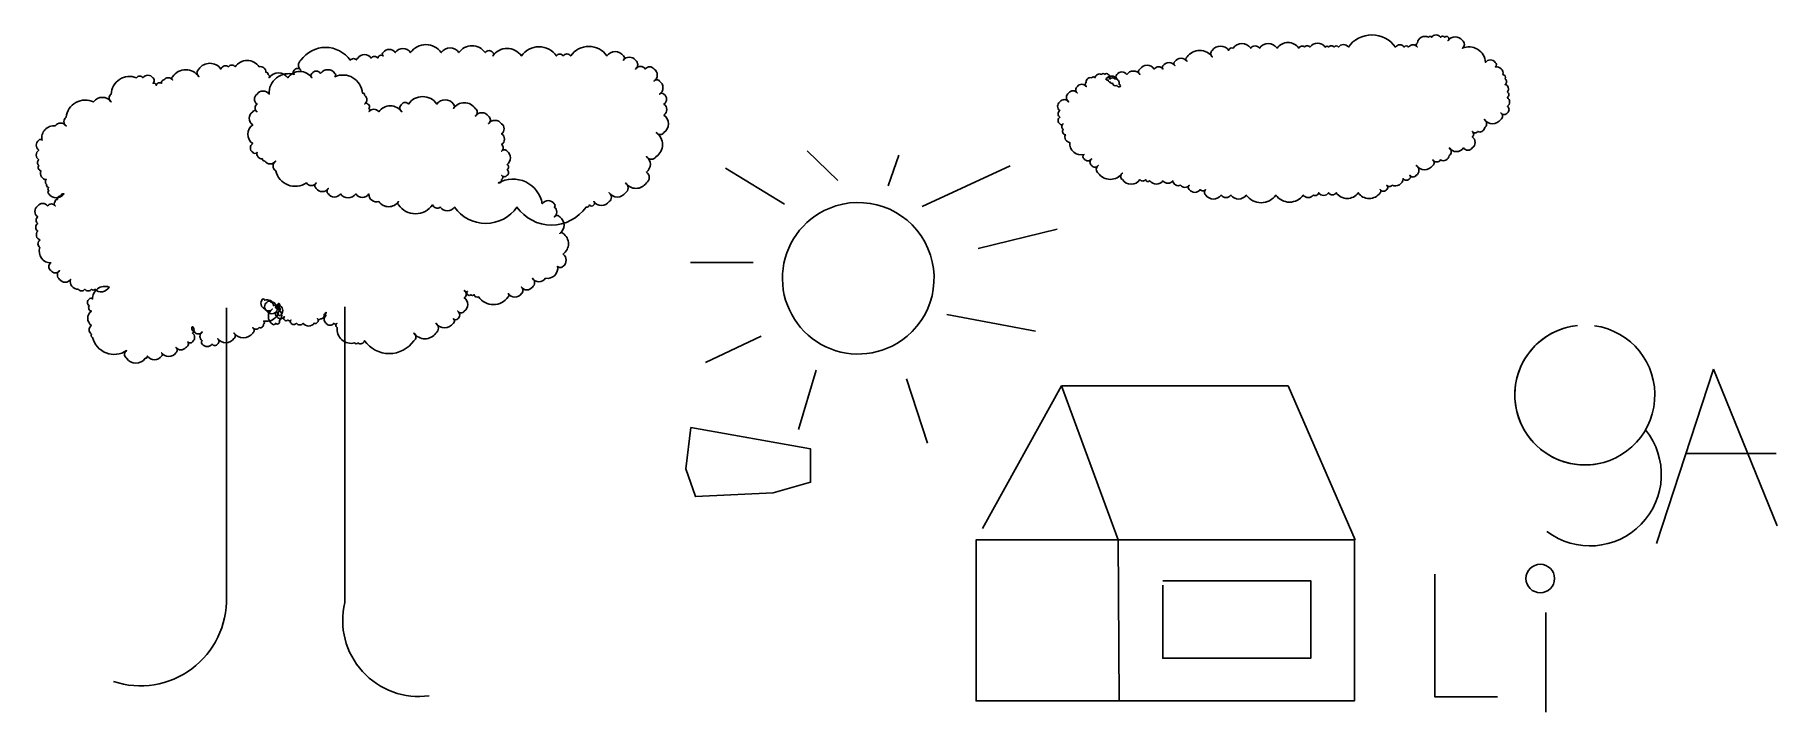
# Model space of a CAD drawing. Header units: inches. Extents: x -97 to 203, y -8 to 109.
import ezdxf

# ---------------------------------------------------------------- set-up
doc = ezdxf.new("R2010")
doc.units = ezdxf.units.IN
doc.header["$MEASUREMENT"] = 0

msp = doc.modelspace()

# ---------------------------------------------------------------- linework, layer by layer
for points in [[(87.5, 101.53, -0.520567), (89.39, 101.53, -0.520567), (89.39, 102.29, -0.520567), (91.09, 102.29, -0.520567), (93.36, 102.29, -0.520567), (93.36, 103.23, -0.520567), (95.82, 103.23, -0.520567), (97.33, 103.23, -0.520567), (97.33, 103.8, -0.520567), (99.41, 103.8, -0.520567), (99.41, 104.56, -0.520567), (101.49, 104.56, -0.520567), (101.49, 105.31, -0.520567), (105.84, 105.31, -0.520567), (105.84, 106.45, -0.520567), (108.68, 106.45, -0.520567), (109.43, 106.82, -0.520567), (112.46, 106.82, -0.520567), (113.97, 106.82, -0.520567), (117, 106.82, -0.520567), (120.78, 106.82, -0.520567), (121.72, 107.01, -0.520567), (122.67, 107.01, -0.520567), (125.32, 107.01, -0.520567), (125.88, 107.01, -0.520567), (126.83, 107.01, -0.520567), (127.59, 107.01, -0.520567), (129.29, 107.01, -0.520567), (137.42, 107.01, -0.520567), (138.93, 107.01, -0.520567), (139.69, 107.01, -0.520567), (141.2, 107.01, -0.520567), (141.2, 107.77, -0.520567), (143.09, 108.71, -0.520567), (143.66, 108.71, -0.520567), (145.17, 108.71, -0.520567), (145.93, 108.71, -0.520567), (146.5, 108.71, -0.520567), (146.5, 108.15, -0.520567), (148.95, 108.15, -0.520567), (148.95, 106.82, -0.520567), (152.93, 104.37, -0.520567), (154.63, 104.37, -0.520567), (154.63, 103.61, -0.520567), (155.95, 102.29, -0.520567), (156.33, 101.53, -0.520567), (156.33, 100.59, -0.520567), (156.71, 99.26, -0.520567), (156.71, 98.32, -0.520567), (156.71, 96.81, -0.520567), (156.71, 95.67, -0.520567), (155.57, 95.67, -0.520567), (155.57, 94.54, -0.520567), (152.74, 94.54, -0.520567), (152.74, 93.03, -0.520567), (151.6, 92.46, -0.520567), (150.66, 92.46, -0.520567), (150.66, 91.52, -0.520567), (150.66, 89.63, -0.520567), (149.14, 89.63, -0.520567), (146.69, 89.63, -0.520567), (146.69, 88.3, -0.520567), (145.17, 87.55, -0.520567), (143.85, 87.55, -0.520567), (143.85, 86.6, -0.520567), (141.01, 86.6, -0.520567), (141.01, 84.9, -0.520567), (139.88, 84.9, -0.520567), (139.88, 84.34, -0.520567), (138.74, 84.34, -0.520567), (136.85, 83.2, -0.520567), (135.91, 83.2, -0.520567), (135.91, 82.45, -0.520567), (134.77, 82.45, -0.520567), (134.77, 81.88, -0.520567), (130.99, 81.88, -0.520567), (127.21, 81.88, -0.520567), (125.88, 81.88, -0.520567), (124.18, 81.88, -0.520567), (123.24, 81.5, -0.520567), (121.53, 81.5, -0.520567), (116.81, 81.5, -0.520567), (111.7, 81.5, -0.520567), (109.05, 81.5, -0.520567), (107.35, 81.5, -0.520567), (104.71, 81.5, -0.520567), (104.71, 82.45, -0.520567), (103.76, 82.45, -0.520567), (101.87, 82.45, -0.520567), (101.87, 83.2, -0.520567), (100.36, 83.2, -0.520567), (99.03, 83.96, -0.520567), (97.33, 83.96, -0.520567), (95.06, 83.96, -0.520567), (94.3, 84.15, -0.520567), (93.36, 84.15, -0.520567), (90.33, 84.15, -0.520567), (90.33, 85.28, -0.520567), (86.17, 85.28, -0.520567), (86.17, 86.6, -0.520567), (85.04, 86.6, -0.520567), (85.04, 87.74, -0.520567), (83.72, 87.74, -0.520567), (83.72, 88.49, -0.520567), (81.26, 90.57, -0.520567), (80.5, 91.89, -0.520567), (80.12, 92.84, -0.520567), (80.12, 93.78, -0.520567), (79.56, 93.78, -0.520567), (79.56, 94.92, -0.520567), (79.56, 96.05, -0.520567), (79.56, 97.56, -0.520567), (81.07, 97.56, -0.520567), (81.07, 99.08, -0.520567), (82.58, 99.08, -0.520567), (82.58, 100.21, -0.520567), (84.09, 100.21, -0.520567), (84.09, 100.97, -0.520567), (85.04, 101.72, -0.520567), (85.61, 101.72, -0.520567), (86.74, 102.29, -0.520567), (87.31, 102.29, -0.520567), (87.88, 102.29, -0.520567), (88.06, 101.53, -0.520567), (88.06, 101.53, -0.520567), (88.25, 101.53, -0.520567), (89.01, 101.53, -0.520567), (89.77, 100.59, -0.520567), (89.96, 100.21, -0.520567), (89.39, 100.4, -0.520567), (88.63, 100.78, -0.520567), (88.25, 100.97, -0.520567), (87.88, 101.34, -0.520567)], [(-41.66, 104.74, 0.520567), (-42.79, 104.74, 0.520567), (-51.3, 104.74, 0.520567), (-51.3, 103.04, 0.520567), (-52.44, 103.04, 0.520567), (-52.44, 102.29, 0.520567), (-56.79, 98.89, 0.520567), (-58.87, 98.89, 0.520567), (-58.87, 97.19, 0.520567), (-58.87, 95.86, 0.520567), (-59.62, 95.86, 0.520567), (-59.62, 93.6, 0.520567), (-59.62, 90.38, 0.520567), (-59.62, 88.87, 0.520567), (-58.87, 88.87, 0.520567), (-57.92, 87.74, 0.520567), (-57.54, 87.36, 0.520567), (-55.65, 87.36, 0.520567), (-55.65, 85.66, 0.520567), (-50.36, 83.58, 0.520567), (-48.65, 83.58, 0.520567), (-48.65, 82.64, 0.520567), (-46.57, 82.64, 0.520567), (-46.57, 81.69, 0.520567), (-44.49, 81.69, 0.520567), (-41.85, 81.69, 0.520567), (-39.58, 81.69, 0.520567), (-37.88, 80.37, 0.520567), (-34.47, 80.37, 0.520567), (-34.47, 79.8, 0.520567), (-28.61, 79.8, 0.520567), (-27.29, 79.42, 0.520567), (-24.83, 79.42, 0.520567), (-14.05, 79.42, 0.520567), (-2.14, 79.42, 0.520567), (-1.57, 79.8, 0.520567), (-0.81, 79.8, 0.520567), (-0.81, 80.37, 0.520567), (1.84, 80.37, 0.520567), (1.84, 81.88, 0.520567), (4.67, 81.88, 0.520567), (4.67, 83.58, 0.520567), (8.26, 83.58, 0.520567), (8.26, 85.47, 0.520567), (8.26, 88.12, 0.520567), (9.97, 88.12, 0.520567), (9.97, 92.27, 0.520567), (11.29, 92.27, 0.520567), (11.29, 95.3, 0.520567), (11.29, 97.19, 0.520567), (11.29, 98.89, 0.520567), (10.53, 98.89, 0.520567), (10.53, 101.15, 0.520567), (9.59, 101.15, 0.520567), (9.59, 103.23, 0.520567), (8.08, 103.23, 0.520567), (6.37, 103.23, 0.520567), (6.37, 104.74, 0.520567), (4.29, 104.74, 0.520567), (4.29, 105.5, 0.520567), (1.46, 105.5, 0.520567), (-4.78, 105.5, 0.520567), (-6.11, 105.5, 0.520567), (-7.24, 105.5, 0.520567), (-13.29, 105.5, 0.520567), (-18.21, 105.5, 0.520567), (-18.21, 106.07, 0.520567), (-19.53, 106.07, 0.520567), (-24.07, 106.07, 0.520567), (-27.1, 106.07, 0.520567), (-32.39, 106.07, 0.520567), (-35.04, 106.07, 0.520567), (-37.12, 106.07, 0.520567), (-37.12, 105.5, 0.520567), (-38.06, 105.12, 0.520567), (-39.2, 105.12, 0.520567), (-41.47, 105.12, 0.520567)], [(-55.08, 62.79, -0.520567), (-55.08, 62.23, -0.520567), (-57.73, 59.77, -0.520567), (-57.73, 59.2, -0.520567), (-58.49, 58.64, -0.520567), (-59.62, 58.64, -0.520567), (-59.62, 57.69, -0.520567), (-62.84, 57.69, -0.520567), (-62.84, 56.75, -0.520567), (-65.67, 56.75, -0.520567), (-65.67, 55.8, -0.520567), (-66.62, 55.8, -0.520567), (-68.32, 55.8, -0.520567), (-68.32, 56.37, -0.520567), (-68.32, 57.88, -0.520567), (-69.64, 57.88, -0.520567), (-70.02, 58.82, -0.520567), (-70.02, 57.69, -0.520567), (-70.02, 56.18, -0.520567), (-70.78, 56.18, -0.520567), (-71.16, 55.23, -0.520567), (-72.86, 55.23, -0.520567), (-72.86, 54.29, -0.520567), (-75.32, 54.29, -0.520567), (-75.32, 53.72, -0.520567), (-77.78, 53.72, -0.520567), (-78.15, 53.34, -0.520567), (-81.37, 53.34, -0.520567), (-81.37, 54.67, -0.520567), (-87.23, 56.94, -0.520567), (-87.42, 57.5, -0.520567), (-87.42, 59.01, -0.520567), (-87.42, 61.47, -0.520567), (-87.8, 62.42, -0.520567), (-87.8, 63.55, -0.520567), (-87.23, 63.55, -0.520567), (-84.39, 65.63, -0.520567), (-86.85, 65.25, -0.520567), (-87.42, 65.25, -0.520567), (-88.55, 65.25, -0.520567), (-89.69, 65.25, -0.520567), (-91.01, 66.95, -0.520567), (-92.9, 66.95, -0.520567), (-92.9, 68.46, -0.520567), (-94.42, 68.46, -0.520567), (-94.42, 69.79, -0.520567), (-96.31, 72.43, -0.520567), (-96.31, 73.75, -0.520567), (-96.68, 75.27, -0.520567), (-96.68, 76.59, -0.520567), (-96.68, 77.72, -0.520567), (-96.68, 79.61, -0.520567), (-94.98, 79.61, -0.520567), (-93.66, 79.61, -0.520567), (-93.66, 80.37, -0.520567), (-93.28, 80.75, -0.520567), (-92.71, 81.31, -0.520567), (-92.15, 81.69, -0.520567), (-94.79, 81.69, -0.520567), (-94.79, 82.26, -0.520567), (-94.79, 82.82, -0.520567), (-95.17, 83.39, -0.520567), (-95.17, 84.15, -0.520567), (-96.12, 85.66, -0.520567), (-96.5, 86.6, -0.520567), (-96.5, 87.55, -0.520567), (-96.5, 89.25, -0.520567), (-96.5, 90.95, -0.520567), (-95.93, 90.95, -0.520567), (-93.66, 93.41, -0.520567), (-91.77, 93.41, -0.520567), (-91.77, 94.92, -0.520567), (-87.04, 97.56, -0.520567), (-84.02, 97.56, -0.520567), (-84.02, 98.89, -0.520567), (-79.67, 101.72, -0.520567), (-78.53, 101.72, -0.520567), (-76.83, 101.72, -0.520567), (-76.83, 100.78, -0.520567), (-76.26, 100.4, -0.520567), (-75.32, 100.78, -0.520567), (-74.94, 101.34, -0.520567), (-73.43, 101.34, -0.520567), (-73.43, 101.91, -0.520567), (-68.89, 101.91, -0.520567), (-68.89, 103.23, -0.520567), (-65.11, 103.23, -0.520567), (-63.78, 103.61, -0.520567), (-62.65, 103.61, -0.520567), (-58.49, 103.61, -0.520567), (-57.35, 102.67, -0.520567), (-56.97, 102.29, -0.520567), (-56.79, 101.72, -0.520567), (-53.57, 101.72, -0.520567), (-49.41, 101.72, -0.520567), (-49.41, 102.48, -0.520567), (-47.9, 102.48, -0.520567), (-45.44, 102.48, -0.520567), (-45.44, 101.91, -0.520567), (-40.71, 99.08, -0.520567), (-40.33, 98.7, -0.520567), (-40.33, 97.19, -0.520567), (-39.77, 97.19, -0.520567), (-39.58, 96.43, -0.520567), (-39.58, 95.86, -0.520567), (-37.88, 95.86, -0.520567), (-33.9, 95.86, -0.520567), (-33.9, 97.19, -0.520567), (-32.77, 97.19, -0.520567), (-27.85, 97.19, -0.520567), (-25.02, 97.19, -0.520567), (-25.02, 96.43, -0.520567), (-21.23, 96.43, -0.520567), (-21.23, 95.11, -0.520567), (-18.97, 95.11, -0.520567), (-18.97, 93.78, -0.520567), (-16.7, 93.78, -0.520567), (-16.7, 92.08, -0.520567), (-16.7, 90.19, -0.520567), (-16.7, 89.06, -0.520567), (-15.75, 89.06, -0.520567), (-15.75, 86.79, -0.520567), (-15.75, 85.85, -0.520567), (-15.75, 84.9, -0.520567), (-16.7, 84.9, -0.520567), (-16.7, 84.15, -0.520567), (-17.26, 83.58, -0.520567), (-9.7, 79.99, -0.520567), (-7.62, 79.99, -0.520567), (-7.62, 79.42, -0.520567), (-7.62, 77.72, -0.520567), (-6.67, 77.72, -0.520567), (-6.67, 74.89, -0.520567), (-6.11, 74.89, -0.520567), (-6.11, 71.3, -0.520567), (-6.11, 69.22, -0.520567), (-7.05, 69.22, -0.520567), (-9.13, 67.14, -0.520567), (-11.4, 67.14, -0.520567), (-11.4, 65.63, -0.520567), (-13.29, 65.63, -0.520567), (-13.29, 64.49, -0.520567), (-15.56, 64.49, -0.520567), (-15.56, 63.93, -0.520567), (-20.67, 63.93, -0.520567), (-21.42, 64.31, -0.520567), (-21.99, 64.31, -0.520567), (-22.56, 64.31, -0.520567), (-22.56, 64.87, -0.520567), (-23.13, 65.06, -0.520567), (-23.13, 63.74, -0.520567), (-23.13, 61.47, -0.520567), (-24.26, 61.47, -0.520567), (-24.26, 60.15, -0.520567), (-25.02, 60.15, -0.520567), (-25.02, 59.39, -0.520567), (-28.04, 59.39, -0.520567), (-28.04, 57.69, -0.520567), (-31.82, 57.69, -0.520567), (-31.82, 56.37, -0.520567), (-40.33, 56.37, -0.520567), (-41.47, 55.99, -0.520567), (-42.04, 55.99, -0.520567), (-45.06, 58.64, -0.520567), (-45.06, 59.39, -0.520567), (-45.63, 59.39, -0.520567), (-46.95, 59.39, -0.520567), (-46.95, 60.71, -0.520567), (-46.95, 61.28, -0.520567), (-47.33, 60.9, -0.520567), (-47.9, 60.15, -0.520567), (-48.46, 60.15, -0.520567), (-48.46, 59.58, -0.520567), (-49.03, 59.39, -0.520567), (-50.92, 59.39, -0.520567), (-52.06, 59.39, -0.520567), (-53, 59.39, -0.520567), (-53, 59.96, -0.520567), (-53.57, 59.96, -0.520567), (-54.14, 59.96, -0.520567), (-54.14, 60.53, -0.520567), (-55.46, 60.53, -0.520567), (-55.46, 61.47, -0.520567), (-57.16, 61.47, -0.520567), (-57.16, 62.98, -0.520567), (-56.41, 62.98, -0.520567), (-55.65, 62.42, -0.520567), (-54.89, 61.66, -0.520567), (-54.89, 61.66, -0.520567), (-54.89, 62.42, -0.520567), (-54.89, 62.42, -0.520567), (-54.89, 62.42, -0.520567), (-54.89, 60.71, -0.520567), (-54.89, 60.71, -0.520567), (-55.27, 61.09, -0.520567), (-55.27, 61.85, -0.520567), (-55.65, 62.42, -0.520567), (-55.65, 62.42, -0.520567), (-55.65, 62.42, -0.520567), (-55.65, 62.42, -0.520567), (-55.08, 62.23, -0.520567), (-55.08, 62.23, -0.520567), (-55.08, 61.66, -0.520567), (-55.08, 59.77, -0.520567), (-55.08, 59.77, -0.520567), (-55.08, 59.39, -0.520567), (-55.65, 59.39, -0.520567), (-56.22, 59.2, -0.520567), (-56.22, 59.2, -0.520567), (-56.22, 61.85, -0.520567), (-57.54, 61.85, -0.520567), (-57.92, 63.55, -0.520567), (-57.92, 63.55, -0.520567), (-57.54, 63.36, -0.520567), (-56.03, 62.42, -0.520567), (-56.03, 62.42, -0.520567), (-55.46, 62.42, -0.520567), (-55.27, 62.04, -0.520567), (-55.27, 62.6, -0.520567)]]:
    msp.add_lwpolyline(points, format="xyb", close=True)
for points in [[(41.26, 84), (36.01, 89.11)], [(49.97, 83.1), (51.78, 88.36)], [(32.1, 79.95), (21.89, 86.11)], [(55.83, 79.5), (71, 86.56)], [(65.44, 72.3), (79.11, 75.6)], [(26.69, 69.89), (15.88, 69.89)], [(-64.16, 12.15), (-64.16, 62.04)], [(-43.74, 11.2), (-43.74, 62.23)], [(60.04, 60.89), (75.36, 58.04)], [(28.05, 57.14), (18.43, 52.63)], [(37.51, 51.28), (34.5, 41.08)], [(192.26, 51.46), (182.42, 21.41)], [(192.26, 51.46), (203.23, 24.43)], [(53.13, 49.78), (56.73, 38.68)], [(79.86, 48.58), (89.63, 22.01), (65.11, 22.01), (65.11, -5.75), (89.78, -5.75), (89.63, 22.01), (130.48, 22.01)], [(79.86, 48.58), (66.2, 23.97)], [(79.86, 48.58), (118.91, 48.58), (130.48, 22.01)], [(15.95, 41.41), (36.57, 37.72), (36.57, 31.96), (30.11, 30.14), (16.71, 29.5), (15.07, 34.25), (15.95, 41.41)], [(203.04, 36.9), (187.5, 36.9)], [(89.78, -5.75), (130.33, -5.75), (130.33, 22.01)], [(144.23, 16.12), (144.23, -5.05), (155.01, -5.05)], [(97.29, 14.21), (97.29, 1.6), (122.82, 1.6), (122.82, 14.96), (97.29, 14.96)], [(163.33, 9.5), (163.33, -7.69)]]:
    msp.add_lwpolyline(points)
msp.add_circle((162.38, 15.36), 2.46)
for centre, radius, start, end in [((44.79, 67.14), 13.07, 112.6251, 304.6814), ((44.79, 67.14), 13.07, 304.6814, 112.6251), ((170.07, 47.01), 12.07, 95.999, 285.7525), ((170.07, 47.01), 12.07, 95.999, 82.0293), ((170.96, 33.28), 12.3, 232.7675, 38.8403), ((-78.98, 11.68), 14.83, 251.6985, 1.8257), ((-30.97, 8.14), 13.13, 166.5182, 277.8663)]:
    msp.add_arc(centre, radius, start, end)

doc.saveas('drawing.dxf')
